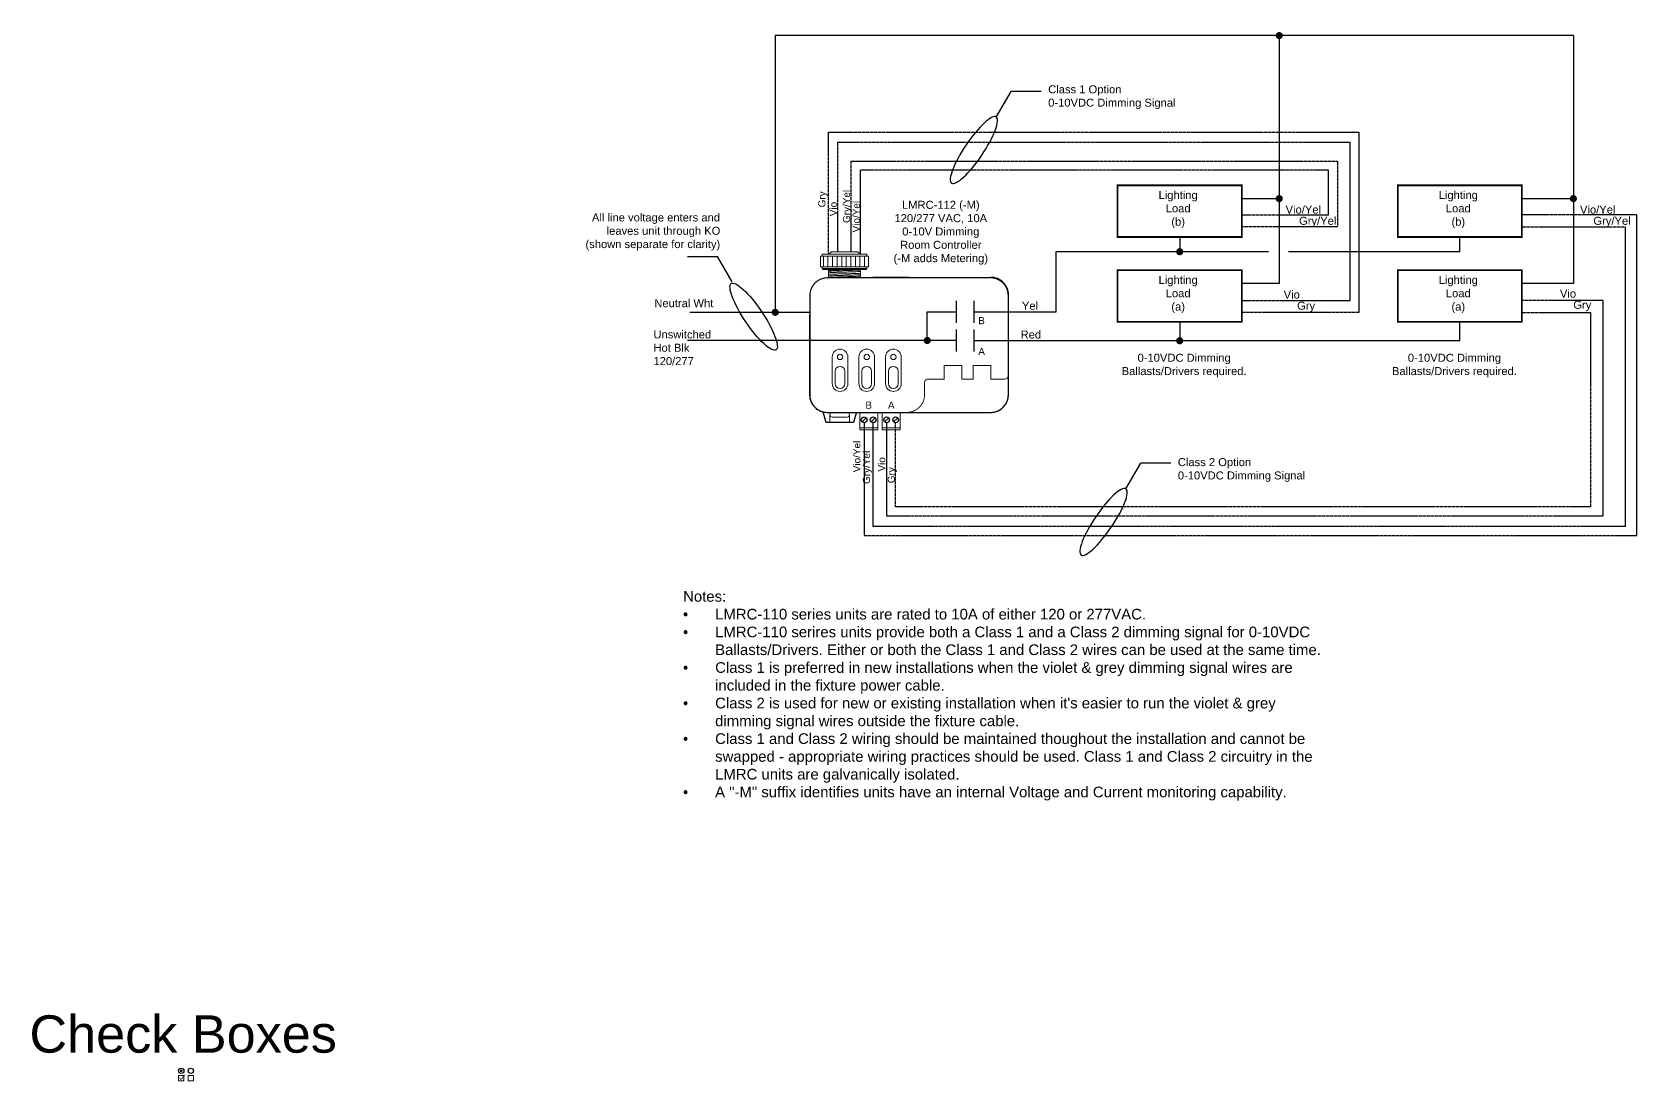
# Model space of a CAD drawing. Header units: inches. Extents: x 59 to 3361, y -1026 to 1732.
# Drawn here: x 2669.7 to 3120.7, y 741.6 to 1036.6 of the extents above; entities that cross this region are included whole.
import ezdxf

# ---------------------------------------------------------------- set-up
doc = ezdxf.new("R2010")
doc.units = ezdxf.units.IN
doc.header["$MEASUREMENT"] = 0
doc.linetypes.add('HIDDEN2', pattern=[0.1875, 0.125, -0.0625])
doc.layers.add('WS_LineVoltage', color=1, linetype='Continuous')
doc.layers.add('WS_LowVoltage', color=6, linetype='Continuous')
doc.styles.add('ARIAL', font='arial.ttf')

# ---------------------------------------------------------------- blocks, each defined once
blk = doc.blocks.new('*U219')
at = {"linetype": 'Continuous', "lineweight": 0, "flags": 128}
blk.add_lwpolyline([(-0.75, -0.75), (0.75, -0.75), (0.75, 0.75), (-0.75, 0.75)], close=True, dxfattribs=at)
at = {"lineweight": 0, "const_width": 0.2}
blk.add_lwpolyline([(-0.45, 0.15), (-0.07, -0.37), (1.17, 0.99)], dxfattribs=at)
blk = doc.blocks.new('*U117')
blk.add_circle((0, 0), 0.75)
blk = doc.blocks.new('*U220')
at = {"const_width": 0.375}
blk.add_lwpolyline([(-0.1875, 0, 1), (0.1875, 0, 1)], format="xyb", close=True, dxfattribs=at)
blk.add_circle((0, 0), 0.75)
blk = doc.blocks.new('*U118')
at = {"linetype": 'Continuous', "lineweight": 0, "flags": 128}
blk.add_lwpolyline([(-0.75, -0.75), (0.75, -0.75), (0.75, 0.75), (-0.75, 0.75)], close=True, dxfattribs=at)

msp = doc.modelspace()

# ---------------------------------------------------------------- linework, layer by layer
for p, q in [((3102.87, 1035.58), (2878.56, 1035.58)), ((2953.26, 1019.88), (2944.83, 1019.88)), ((2853.84, 973.49), (2862.27, 973.49)), ((2929.39, 960.99), (2929.39, 954.78)), ((2929.4, 960.99), (2929.4, 954.78)), ((2934.34, 960.99), (2934.34, 954.78)), ((2934.34, 960.99), (2934.34, 954.78)), ((2944.11, 934.6), (2944.11, 962.6)), ((2921.28, 957.88), (2929.39, 957.88)), ((2929.39, 952.93), (2929.39, 946.72)), ((2929.4, 952.93), (2929.4, 946.72)), ((2934.34, 952.93), (2934.34, 946.72)), ((2934.34, 952.93), (2934.34, 946.72)), ((2891.98, 929.5), (2892.73, 926.84)), ((2893.2, 929.6), (2915.52, 929.6)), ((2900.62, 926.84), (2901.38, 929.51)), ((2892.73, 926.84), (2900.62, 926.84)), ((2902.96, 926.94), (2904.1, 928.08)), ((2905.49, 926.94), (2906.63, 928.08)), ((2909.29, 926.94), (2910.43, 928.08)), ((2911.82, 926.94), (2912.96, 928.08)), ((2989.7, 915.29), (2981.26, 915.29))]:
    msp.add_line(p, q)
at = {"linetype": 'Continuous'}
for p, q in [((2940.67, 1012.68), (2944.83, 1019.88)), ((2866.43, 966.29), (2862.27, 973.49)), ((2977.11, 908.09), (2981.26, 915.29))]:
    msp.add_line(p, q, dxfattribs=at)
at = {"color": 7, "linetype": 'Continuous', "lineweight": 15}
for p, q in [((2894.22, 974.71), (2893.52, 974.08)), ((2894.27, 974.76), (2894.22, 974.71)), ((2894.27, 974.76), (2901.77, 974.76)), ((2901.82, 974.71), (2901.77, 974.76)), ((2902.52, 974.08), (2901.82, 974.71)), ((2891.27, 973.58), (2891.27, 970.58)), ((2891.27, 973.58), (2891.27, 970.58)), ((2891.27, 973.58), (2891.38, 973.58)), ((2891.27, 973.58), (2891.27, 973.58)), ((2891.27, 970.58), (2891.38, 970.58)), ((2891.27, 970.58), (2891.27, 970.58)), ((2891.38, 973.58), (2891.63, 973.58)), ((2891.63, 970.58), (2891.38, 970.58)), ((2891.63, 973.58), (2891.66, 973.58)), ((2891.66, 970.58), (2891.63, 970.58)), ((2891.66, 973.58), (2892.08, 973.58)), ((2891.66, 970.58), (2892.08, 970.58)), ((2891.73, 974.08), (2891.73, 973.58)), ((2904.31, 974.08), (2891.73, 974.08)), ((2891.73, 970.58), (2891.73, 970.08)), ((2891.73, 970.08), (2891.98, 969.83)), ((2891.73, 970.08), (2904.31, 970.08)), ((2904.06, 969.83), (2891.98, 969.83)), ((2892.08, 970.58), (2892.08, 973.58)), ((2892.08, 973.58), (2892.51, 973.58)), ((2892.51, 970.58), (2892.08, 970.58)), ((2892.51, 973.58), (2892.56, 973.58)), ((2892.56, 970.58), (2892.51, 970.58)), ((2892.56, 973.58), (2892.67, 973.58)), ((2892.67, 970.58), (2892.56, 970.58)), ((2892.67, 973.58), (2893.37, 973.58)), ((2892.67, 970.58), (2893.37, 970.58)), ((2893.37, 970.58), (2893.37, 973.58)), ((2893.37, 973.58), (2893.85, 973.58)), ((2893.85, 970.58), (2893.37, 970.58)), ((2893.52, 969.83), (2893.52, 969.59)), ((2893.85, 973.58), (2893.98, 973.58)), ((2893.98, 970.58), (2893.85, 970.58)), ((2893.98, 973.58), (2894.2, 973.58)), ((2894.2, 970.58), (2893.98, 970.58)), ((2894.2, 973.58), (2895.11, 973.58)), ((2894.2, 970.58), (2895.11, 970.58)), ((2894.65, 970.58), (2894.65, 973.58)), ((2895.11, 973.58), (2895.61, 973.58)), ((2895.61, 970.58), (2895.11, 970.58)), ((2895.61, 973.58), (2895.76, 973.58)), ((2895.76, 970.58), (2895.61, 970.58)), ((2895.76, 973.58), (2896.1, 973.58)), ((2896.1, 970.58), (2895.76, 970.58)), ((2895.94, 970.58), (2895.94, 973.58)), ((2896.1, 973.58), (2897.13, 973.58)), ((2896.1, 970.58), (2897.13, 970.58)), ((2897.13, 973.58), (2897.6, 973.58)), ((2897.6, 970.58), (2897.13, 970.58)), ((2897.22, 970.58), (2897.22, 973.58)), ((2897.6, 973.58), (2897.76, 973.58)), ((2897.76, 970.58), (2897.6, 970.58)), ((2897.76, 973.58), (2898.2, 973.58)), ((2898.2, 970.58), (2897.76, 970.58)), ((2898.2, 973.58), (2899.24, 973.58)), ((2898.2, 970.58), (2899.24, 970.58)), ((2898.51, 970.58), (2898.51, 973.58)), ((2899.24, 973.58), (2899.62, 973.58)), ((2899.62, 970.58), (2899.24, 970.58)), ((2899.62, 973.58), (2899.78, 973.58)), ((2899.78, 970.58), (2899.62, 970.58)), ((2899.78, 973.58), (2900.27, 973.58)), ((2900.27, 970.58), (2899.78, 970.58)), ((2899.79, 970.58), (2899.79, 973.58)), ((2900.27, 973.58), (2901.24, 973.58)), ((2900.27, 970.58), (2901.24, 970.58)), ((2901.08, 970.58), (2901.08, 973.58)), ((2901.24, 973.58), (2901.5, 973.58)), ((2901.5, 970.58), (2901.24, 970.58)), ((2901.5, 973.58), (2901.64, 973.58)), ((2901.64, 970.58), (2901.5, 970.58)), ((2901.64, 973.58), (2902.13, 973.58)), ((2902.13, 970.58), (2901.64, 970.58)), ((2902.13, 973.58), (2902.91, 973.58)), ((2902.13, 970.58), (2902.91, 970.58)), ((2902.36, 973.58), (2903.58, 973.58)), ((2902.36, 970.58), (2902.36, 973.58)), ((2903.05, 970.58), (2902.91, 970.58)), ((2903.13, 970.58), (2903.05, 970.58)), ((2903.58, 970.58), (2903.13, 970.58)), ((2903.58, 973.58), (2904.11, 973.58)), ((2903.58, 970.58), (2904.11, 970.58)), ((2903.65, 970.58), (2903.65, 973.58)), ((2904.06, 969.83), (2904.31, 970.08)), ((2904.11, 973.58), (2904.16, 973.58)), ((2904.16, 970.58), (2904.11, 970.58)), ((2904.16, 973.58), (2904.49, 973.58)), ((2904.49, 970.58), (2904.16, 970.58)), ((2904.31, 973.58), (2904.31, 974.08)), ((2904.31, 970.08), (2904.31, 970.58)), ((2904.49, 973.58), (2904.71, 973.58)), ((2904.49, 970.58), (2904.71, 970.58)), ((2904.71, 973.58), (2904.71, 973.58)), ((2904.71, 973.58), (2904.77, 973.58)), ((2904.71, 970.58), (2904.71, 970.58)), ((2904.77, 970.58), (2904.71, 970.58)), ((2904.77, 970.58), (2904.77, 973.58)), ((2893.52, 969.33), (2893.52, 969.22)), ((2893.52, 968.87), (2893.52, 968.69)), ((2893.52, 968.42), (2893.52, 968.31)), ((2893.52, 967.97), (2893.52, 967.78)), ((2893.52, 967.78), (2893.52, 967.72)), ((2893.52, 967.5), (2893.52, 967.72)), ((2893.52, 967.49), (2893.52, 967.5)), ((2902.52, 969.52), (2902.52, 969.63)), ((2902.52, 969.07), (2902.52, 969.26)), ((2902.52, 968.62), (2902.52, 968.73)), ((2902.52, 968.17), (2902.52, 968.35)), ((2902.52, 968.08), (2902.52, 968.17)), ((2902.52, 968.08), (2902.52, 967.5)), ((2916.15, 967.59), (2905.94, 967.59)), ((2905.94, 967.59), (2916.15, 967.59)), ((2944.1, 948.59), (2944.1, 962.59)), ((2944.1, 948.59), (2944.1, 962.59)), ((2888.2, 948.59), (2888.2, 957.18)), ((2888.2, 948.59), (2888.2, 957.18)), ((2888.2, 948.59), (2888.2, 934.59)), ((2888.2, 948.59), (2888.2, 934.59)), ((2944.1, 948.59), (2944.1, 948.59)), ((2944.1, 948.59), (2944.1, 934.59)), ((2894.55, 945.19), (2894.55, 937.69)), ((2898.96, 937.69), (2898.96, 945.19)), ((2902.05, 945.19), (2902.05, 937.69)), ((2906.46, 937.69), (2906.46, 945.19)), ((2909.55, 945.19), (2909.55, 937.69)), ((2913.96, 937.69), (2913.96, 945.19)), ((2895.4, 937.69), (2895.4, 941.19)), ((2898.1, 941.19), (2898.1, 937.69)), ((2902.9, 937.69), (2902.9, 941.19)), ((2905.6, 941.19), (2905.6, 937.69)), ((2910.4, 937.69), (2910.4, 941.19)), ((2913.1, 941.19), (2913.1, 937.69)), ((2924.5, 938.97), (2921.27, 938.97)), ((2891.98, 929.5), (2892.52, 927.57)), ((2891.98, 929.5), (2892.52, 927.57)), ((2894.55, 929.6), (2898.75, 929.6)), ((2901.78, 929.59), (2902.28, 929.59)), ((2902.28, 929.59), (2902.28, 929.47)), ((2902.28, 929.59), (2916.15, 929.59)), ((2902.28, 925.43), (2902.28, 929.54)), ((2902.28, 929.47), (2902.28, 929.37)), ((2907.36, 929.47), (2907.36, 929.59)), ((2907.36, 925.28), (2907.36, 929.54)), ((2907.36, 929.37), (2907.36, 929.47)), ((2908.61, 929.59), (2913.69, 929.59)), ((2908.61, 929.59), (2908.61, 929.47)), ((2908.61, 925.43), (2908.61, 929.54)), ((2908.61, 929.47), (2908.61, 929.37)), ((2913.69, 929.47), (2913.69, 929.59)), ((2913.69, 925.43), (2913.69, 929.54)), ((2913.69, 929.37), (2913.69, 929.47)), ((2914.45, 929.59), (2916.15, 929.59)), ((2916.15, 929.6), (2916.15, 929.59)), ((2939.1, 929.59), (2916.15, 929.59)), ((2893.65, 926.84), (2893.48, 926.84)), ((2893.65, 926.84), (2899.65, 926.84)), ((2893.9, 926.84), (2893.9, 928.99)), ((2894.55, 928.3), (2898.75, 928.3)), ((2899.4, 928.99), (2899.4, 926.84)), ((2899.84, 926.84), (2899.65, 926.84)), ((2902.28, 927.74), (2902.28, 927.59)), ((2902.28, 925.43), (2902.28, 925.28)), ((2902.28, 925.28), (2907.36, 925.28)), ((2902.28, 925.28), (2902.28, 924.68)), ((2907.36, 924.68), (2902.28, 924.68)), ((2907.36, 927.59), (2907.36, 927.74)), ((2907.36, 925.28), (2907.36, 925.43)), ((2907.36, 924.68), (2907.36, 925.28)), ((2908.61, 927.74), (2908.61, 927.59)), ((2908.61, 925.43), (2908.61, 925.28)), ((2908.61, 925.28), (2913.69, 925.28)), ((2908.61, 925.28), (2908.61, 924.68)), ((2913.69, 924.68), (2908.61, 924.68)), ((2913.69, 927.59), (2913.69, 927.74)), ((2913.69, 925.28), (2913.69, 925.43)), ((2913.69, 924.68), (2913.69, 925.28))]:
    msp.add_line(p, q, dxfattribs=at)
at = {"linetype": 'Continuous', "const_width": 0.5}
for points in [[(2974.77, 978.93), (3009.66, 978.93), (3009.66, 993.47), (2974.77, 993.47)], [(3053.52, 978.93), (3088.4, 978.93), (3088.4, 993.47), (3053.52, 993.47)], [(3009.66, 955.05), (3009.66, 969.58), (2974.77, 969.58), (2974.77, 955.05)], [(3088.4, 955.05), (3088.4, 969.58), (3053.52, 969.58), (3053.52, 955.05)]]:
    msp.add_lwpolyline(points, close=True, dxfattribs=at)
for points, const_width in [([(2920.64, 967.48), (2939.01, 967.48, -0.414214), (2944.01, 962.48), (2944.01, 934.54, -0.414214), (2939.01, 929.54), (2893.29, 929.54, -0.414214), (2888.29, 934.54), (2888.29, 962.48, -0.414214), (2893.29, 967.48), (2920.64, 967.48)], 0.343), ([(2915.52, 929.6, 0.414214), (2920.52, 934.6), (2920.52, 937.97, -0.414214), (2921.52, 938.97), (2926, 938.97), (2926, 942.77), (2930.96, 942.77), (2930.96, 938.97), (2934.17, 938.97), (2934.17, 942.77), (2939.13, 942.77), (2939.13, 938.97), (2940.08, 938.97), (2940.08, 938.97), (2940.08, 938.97), (2940.08, 938.97), (2943.01, 938.97, 0.414214), (2944.01, 939.97), (2944.01, 942.96)], 0.25)]:
    msp.add_lwpolyline(points, format="xyb", dxfattribs=dict(const_width=const_width))
msp.add_lwpolyline([(2929.4, 949.83), (2921.28, 949.83), (2921.28, 957.88)])
at = {"const_width": 1}
msp.add_lwpolyline([(2920.78, 949.83, 1), (2921.78, 949.83, 1)], format="xyb", close=True, dxfattribs=at)
for centre in [(2903.53, 927.51), (2906.06, 927.51), (2909.86, 927.51), (2912.39, 927.51)]:
    msp.add_circle(centre, 0.807)
at = {"color": 7, "linetype": 'Continuous', "lineweight": 15}
for centre, radius, start, end in [((2894.43, 989.8), 22.32, 267.6512, 269.9793), ((2896.75, 945.19), 2.2, 0, 180), ((2904.25, 945.19), 2.2, 0, 180), ((2911.75, 945.19), 2.2, 0, 180), ((2896.75, 945.19), 0.749, 0.2642, 180.2642), ((2896.75, 945.19), 0.749, 180.2642, 0.2642), ((2904.25, 945.19), 0.749, 0, 180), ((2904.25, 945.19), 0.749, 180, 0), ((2911.75, 945.19), 0.749, 0, 180), ((2911.75, 945.19), 0.749, 180, 0), ((2896.75, 941.19), 1.35, 0, 180), ((2904.25, 941.19), 1.35, 0, 180), ((2911.75, 941.19), 1.35, 0, 180), ((2896.75, 937.69), 2.2, 180, 0), ((2896.75, 937.69), 1.35, 180, 0), ((2904.25, 937.69), 2.2, 180, 0), ((2904.25, 937.69), 1.35, 180, 0), ((2911.75, 937.69), 2.2, 180, 0), ((2911.75, 937.69), 1.35, 180, 0), ((2894.55, 928.95), 0.65, 90, 180), ((2898.75, 928.95), 0.65, 0, 90), ((2894.55, 928.95), 0.65, 180, 270), ((2898.75, 928.95), 0.65, 270, 0)]:
    msp.add_arc(centre, radius, start, end, dxfattribs=at)
for centre, start, end in [((2939.11, 962.6), 359.9948, 90), ((2893.2, 934.6), 179.9948, 270), ((2939.11, 934.6), 270, 359.9948)]:
    msp.add_arc(centre, 5, start, end)
at = {"extrusion": (0, 0, -1)}
for centre in [(2934.39, 1003.38), (2970.82, 898.79)]:
    msp.add_ellipse(centre, major_axis=(6.29, 9.3), ratio=0.234282, dxfattribs=at)
msp.add_ellipse((2872.48, 956.52), major_axis=(-6.29, 9.3), ratio=0.234282)
at = {"color": 7, "linetype": 'Continuous', "lineweight": 15}
msp.add_ellipse((2898.02, 967.51), major_axis=(5.15, 0), ratio=0.009913, start_param=3.940196, end_param=5.775428, dxfattribs=at)
for points, knots in [([(2893.52, 969.78), (2893.64, 969.79), (2893.81, 969.81), (2894.19, 969.83), (2894.31, 969.83)], [0, 0, 0, 0, 0.701998, 1, 1, 1, 1]), ([(2899.57, 969.83), (2899.45, 969.83), (2898.97, 969.81), (2898.01, 969.78), (2896.81, 969.75), (2895.68, 969.71), (2894.7, 969.67), (2893.91, 969.63), (2893.65, 969.61), (2893.52, 969.59)], [0, 0, 0, 0, 0.048942, 0.204943, 0.360944, 0.515709, 0.672354, 0.835119, 1, 1, 1, 1]), ([(2902.52, 969.63), (2902.52, 969.66), (2902.52, 969.74), (2902.52, 969.8), (2902.52, 969.83)], [0, 0, 0, 0, 0.409741, 1, 1, 1, 1]), ([(2902.52, 969.63), (2902.25, 969.62), (2901.74, 969.6), (2900.62, 969.56), (2899.37, 969.52), (2898.02, 969.48), (2896.67, 969.44), (2895.42, 969.41), (2894.3, 969.37), (2893.78, 969.34), (2893.52, 969.33)], [0, 0, 0, 0, 0.130061, 0.25404, 0.376531, 0.5, 0.623469, 0.74596, 0.869939, 1, 1, 1, 1]), ([(2893.52, 969.59), (2893.52, 969.57), (2893.52, 969.52), (2893.52, 969.43), (2893.52, 969.36), (2893.52, 969.33)], [0, 0, 0, 0, 0.431166, 0.715358, 1, 1, 1, 1]), ([(2893.52, 968.87), (2893.65, 968.89), (2893.91, 968.91), (2894.7, 968.95), (2895.68, 968.99), (2896.81, 969.03), (2898.02, 969.06), (2899.23, 969.1), (2900.36, 969.14), (2901.34, 969.18), (2902.12, 969.22), (2902.39, 969.24), (2902.52, 969.26)], [0, 0, 0, 0, 0.1036915, 0.2060517, 0.304564, 0.4018933, 0.5, 0.5981067, 0.695436, 0.7939483, 0.8963085, 1, 1, 1, 1]), ([(2893.52, 969.22), (2893.52, 969.18), (2893.52, 969.1), (2893.52, 968.98), (2893.52, 968.91), (2893.52, 968.87)], [0, 0, 0, 0, 0.219506, 0.609202, 1, 1, 1, 1]), ([(2902.52, 968.73), (2902.25, 968.72), (2901.74, 968.69), (2900.62, 968.65), (2899.37, 968.61), (2898.02, 968.58), (2896.67, 968.54), (2895.42, 968.5), (2894.3, 968.46), (2893.78, 968.44), (2893.52, 968.42)], [0, 0, 0, 0, 0.130061, 0.25404, 0.376531, 0.5, 0.623469, 0.74596, 0.869939, 1, 1, 1, 1]), ([(2893.52, 968.69), (2893.52, 968.66), (2893.52, 968.62), (2893.52, 968.52), (2893.52, 968.46), (2893.52, 968.42)], [0, 0, 0, 0, 0.431166, 0.715358, 1, 1, 1, 1]), ([(2893.52, 967.97), (2893.65, 967.98), (2893.91, 968.01), (2894.7, 968.05), (2895.68, 968.09), (2896.81, 968.12), (2898.02, 968.16), (2899.23, 968.2), (2900.36, 968.23), (2901.34, 968.27), (2902.12, 968.31), (2902.39, 968.34), (2902.52, 968.35)], [0, 0, 0, 0, 0.1036915, 0.2060517, 0.304564, 0.4018933, 0.5, 0.5981067, 0.695436, 0.7939483, 0.8963085, 1, 1, 1, 1]), ([(2893.52, 968.31), (2893.52, 968.28), (2893.52, 968.19), (2893.52, 968.07), (2893.52, 968), (2893.52, 967.97)], [0, 0, 0, 0, 0.219506, 0.609202, 1, 1, 1, 1]), ([(2893.52, 967.56), (2893.65, 967.58), (2893.91, 967.6), (2894.7, 967.64), (2895.68, 967.68), (2896.81, 967.72), (2898.02, 967.76), (2899.23, 967.79), (2900.36, 967.83), (2901.34, 967.87), (2902.12, 967.91), (2902.39, 967.94), (2902.52, 967.95)], [0, 0, 0, 0, 0.1036915, 0.2060517, 0.304564, 0.4018933, 0.5, 0.5981067, 0.695436, 0.7939483, 0.8963085, 1, 1, 1, 1]), ([(2902.52, 969.26), (2902.52, 969.29), (2902.52, 969.33), (2902.52, 969.42), (2902.52, 969.49), (2902.52, 969.52)], [0, 0, 0, 0, 0.466804, 0.700064, 1, 1, 1, 1]), ([(2902.52, 968.73), (2902.52, 968.76), (2902.52, 968.84), (2902.52, 968.97), (2902.52, 969.04), (2902.52, 969.07)], [0, 0, 0, 0, 0.213079, 0.605976, 1, 1, 1, 1]), ([(2902.52, 968.35), (2902.52, 968.38), (2902.52, 968.42), (2902.52, 968.52), (2902.52, 968.58), (2902.52, 968.62)], [0, 0, 0, 0, 0.466804, 0.700064, 1, 1, 1, 1]), ([(2888.2, 934.59), (2888.22, 934.26), (2888.26, 933.61), (2888.56, 932.66), (2889.02, 931.79), (2889.65, 931.03), (2890.41, 930.41), (2891.1, 930.03), (2891.53, 929.88), (2891.65, 929.84)], [0, 0, 0, 0, 0.156437, 0.312867, 0.469297, 0.625729, 0.782162, 0.93859, 1, 1, 1, 1]), ([(2888.2, 934.59), (2888.22, 934.28), (2888.26, 933.64), (2888.54, 932.7), (2889.01, 931.81), (2889.65, 931.02), (2890.44, 930.38), (2891.14, 930.02), (2891.55, 929.87), (2891.65, 929.84)], [0, 0, 0, 0, 0.149474, 0.30496, 0.465206, 0.627678, 0.789865, 0.949286, 1, 1, 1, 1]), ([(2944.1, 934.59), (2944.09, 934.26), (2944.05, 933.61), (2943.75, 932.66), (2943.29, 931.79), (2942.66, 931.03), (2941.9, 930.41), (2941.03, 929.94), (2940.09, 929.65), (2939.43, 929.61), (2939.1, 929.59)], [0, 0, 0, 0, 0.125004, 0.250002, 0.375, 0.5, 0.625, 0.749997, 0.874991, 1, 1, 1, 1]), ([(2891.98, 929.5), (2891.96, 929.55), (2891.92, 929.65), (2891.8, 929.77), (2891.7, 929.82), (2891.65, 929.84)], [0, 0, 0, 0, 0.343054, 0.686118, 1, 1, 1, 1]), ([(2901.52, 929.52), (2901.47, 929.48), (2901.38, 929.42), (2901.32, 929.3), (2901.3, 929.24), (2901.3, 929.23)], [0, 0, 0, 0, 0.457045, 0.914082, 1, 1, 1, 1]), ([(2901.51, 929.51), (2901.55, 929.53), (2901.64, 929.58), (2901.73, 929.59), (2901.78, 929.59)], [0, 0, 0, 0, 0.530424, 1, 1, 1, 1])]:
    msp.add_open_spline(points, degree=3, knots=knots, dxfattribs=at)
at = {"layer": 'WS_LineVoltage'}
for p, q in [((3102.87, 1035.58), (2878.56, 1035.58)), ((2878.56, 1035.58), (2878.56, 957.74)), ((3009.66, 989.73), (3020.21, 989.73)), ((3088.4, 989.73), (3102.87, 989.73)), ((2992.22, 978.93), (2992.22, 974.8)), ((3070.96, 974.8), (3070.96, 978.93)), ((2992.22, 955.05), (2992.22, 949.76)), ((3070.96, 949.76), (3070.96, 955.05))]:
    msp.add_line(p, q, dxfattribs=at)
for points in [[(3020.21, 1035.58), (3020.21, 965.85), (3020.21, 965.85), (3009.66, 965.85)], [(3102.87, 1035.58), (3102.87, 965.85), (3102.87, 965.85), (3088.4, 965.85)], [(3017.21, 974.8), (2957.38, 974.8), (2957.38, 974.8), (2957.38, 957.82), (2934.34, 957.82)], [(3070.96, 974.8), (3022.78, 974.8)], [(2888.34, 957.74), (2854.56, 957.74)], [(2921.28, 949.83), (2853.92, 949.83)], [(3070.96, 949.76), (3070.96, 949.76), (3070.96, 949.76), (2934.34, 949.76)]]:
    msp.add_lwpolyline(points, dxfattribs=at)
at = {"layer": 'WS_LineVoltage', "const_width": 1}
for points in [[(3019.71, 1035.58, 1), (3020.71, 1035.58, 1)], [(3019.71, 989.73, 1), (3020.71, 989.73, 1)], [(3102.37, 989.73, 1), (3103.37, 989.73, 1)], [(2991.72, 974.8, 1), (2992.72, 974.8, 1)], [(2878.06, 957.74, 1), (2879.06, 957.74, 1)], [(2991.72, 949.76, 1), (2992.72, 949.76, 1)]]:
    msp.add_lwpolyline(points, format="xyb", close=True, dxfattribs=at)
at = {"layer": 'WS_LowVoltage', "linetype": 'HIDDEN2'}
for points in [[(2893.52, 974.08), (2893.52, 1008.4), (3042.62, 1008.4), (3042.62, 957.7), (3009.66, 957.7)], [(3009.66, 961.06), (3040.1, 961.06), (3040.1, 1005.56), (2896.04, 1005.56), (2896.04, 974.76)], [(2899.85, 974.76), (2899.85, 1000.25), (3036.58, 1000.25), (3036.58, 981.79), (3009.66, 981.79)], [(3009.66, 985.15), (3034.06, 985.15), (3034.06, 997.73), (2902.37, 997.73), (2902.37, 974.08)], [(2903.53, 926.7), (2903.53, 894.98), (3120.73, 894.98), (3120.73, 985.15), (3088.4, 985.15)], [(3088.4, 981.79), (3117.43, 981.79), (3117.43, 897.51), (2906.06, 897.51), (2906.06, 926.7)], [(2909.86, 926.7), (2909.86, 900.53), (2909.86, 900.53), (3111.23, 900.53), (3111.23, 961.06), (3088.4, 961.06)], [(3088.4, 957.7), (3107.72, 957.7), (3107.72, 903.05), (2912.39, 903.07), (2912.39, 903.07), (2912.39, 926.7)]]:
    msp.add_lwpolyline(points, dxfattribs=at)

# ---------------------------------------------------------------- block references
for name, p in [('*U220', (2711.59, 744.41)), ('*U117', (2714.29, 744.41))]:
    msp.add_blockref(name, p)
at = {"lineweight": 0}
for name, p in [('*U219', (2711.53, 742.31)), ('*U118', (2714.29, 742.31))]:
    msp.add_blockref(name, p, dxfattribs=at)

# ---------------------------------------------------------------- texts
at = {"style": 'ARIAL'}
for s, insert, char_height, width, attachment_point in [('Class 1 Option\\P0-10VDC Dimming Signal', (2955.26, 1021.59), 2.2491, 35.8118, 1), ('LMRC-112 (-M)\\P120/277 VAC, 10A\\P0-10V Dimming\\PRoom Controller\\P(-M adds Metering)', (2925.08, 989.11), 2.25, 40.9705, 2), ('Lighting Load\\P(b)', (2991.79, 991.87), 2.25, 12.1071, 2), ('Lighting Load\\P(b)', (3070.53, 991.87), 2.25, 12.1071, 2), ('\\pi2.2648;All line voltage enters and \\P\\pi6.3979;leaves unit through KO \\P\\pi0.42997;(shown separate for clarity)', (2824.77, 985.56), 2.2491, 38.0188, 1), ('Lighting Load\\P(a)', (2991.79, 967.99), 2.25, 12.1071, 2), ('Lighting Load\\P(a)', (3070.53, 967.99), 2.25, 12.1071, 2), ('0-10VDC Dimming\\PBallasts/Drivers required.', (2993.47, 946.1), 2.25, 40.9705, 2), ('0-10VDC Dimming\\PBallasts/Drivers required.', (3069.45, 946.1), 2.25, 40.9705, 2), ('Class 2 Option\\P0-10VDC Dimming Signal', (2991.7, 916.74), 2.2491, 36.1497, 1), ('Notes:\\P\\pi-9,l9,t9;{\\fSymbol|b0|i0|c2|p18;·^I}LMRC-110 series units are rated to 10A of either 120 or 277VAC.\\P{\\fSymbol|b0|i0|c2|p18;·^I}LMRC-110 serires units provide both a Class 1 and a Class 2 dimming signal for 0-10VDC Ballasts/Drivers. Either or both the Class 1 and Class 2 wires can be used at the same time.\\P{\\fSymbol|b0|i0|c2|p18;·^I}Class 1 is preferred in new installations when the violet & grey dimming signal wires are included in the fixture power cable.\\P{\\fSymbol|b0|i0|c2|p18;·^I}Class 2 is used for new or existing installation when it\'s easier to run the violet & grey dimming signal wires outside the fixture cable.\\P{\\fSymbol|b0|i0|c2|p18;·^I}Class 1 and Class 2 wiring should be maintained thoughout the installation and cannot be swapped - appropriate wiring practices should be used. Class 1 and Class 2 circuitry in the LMRC units are galvanically isolated.\\P{\\fSymbol|b0|i0|c2|p18;·^I}A "-M" suffix identifies units have an internal Voltage and Current monitoring capability.', (2852.65, 879.35), 3, 179.9531, 1)]:
    msp.add_mtext(s, dxfattribs=dict(at, insert=insert, char_height=char_height, width=width, attachment_point=attachment_point))
at = {"linetype": 'Continuous', "char_height": 1.999, "rotation": 90, "style": 'ARIAL'}
for s, insert, width, attachment_point in [('Gry', (2891.95, 991.77), 4.4943, 6), ('Vio', (2894.88, 988.82), 3.9529, 6), ('Gry/Yel', (2898.87, 992.2), 4.4943, 6), ('Vio/Yel', (2901.34, 989.08), 3.9529, 6), ('Vio/Yel', (2901.49, 912.77), 3.9529, 4), ('Gry/Yel', (2904.48, 909.48), 9.135, 4), ('Vio', (2908.47, 912.97), 51.3211, 4), ('Gry', (2911.46, 909.68), 51.3211, 4)]:
    msp.add_mtext(s, dxfattribs=dict(at, insert=insert, width=width, attachment_point=attachment_point))
at = {"linetype": 'Continuous', "style": 'ARIAL'}
for s, insert, char_height, width, attachment_point in [('Vio/Yel', (3022, 986.62), 2.249, 4.4471, 4), ('Vio/Yel', (3104.74, 986.62), 2.249, 4.4471, 4), ('Gry/Yel', (3025.77, 983.15), 2.249, 5.0561, 4), ('Gry/Yel', (3108.5, 983.15), 2.249, 5.0561, 4), ('Neutral Wht', (2844.56, 960.3), 2.2491, 37.2941, 4), ('Yel', (2947.87, 959.58), 2.249, 4.3427, 4), ('Vio', (3021.45, 962.73), 2.249, 4.4471, 4), ('Gry', (3025.22, 959.26), 2.249, 5.0561, 4), ('Vio', (3099.1, 963), 2.249, 4.4471, 4), ('Gry', (3102.86, 959.53), 2.249, 5.0561, 4), ('B', (2936.51, 955.41), 2, 4.4943, 5), ('Unswitched\\PHot Blk\\P120/277', (2844.31, 947.77), 2.249, 27.7077, 4), ('Red', (2947.51, 951.48), 2.249, 5.5593, 4), ('A', (2936.55, 946.76), 2, 4.4943, 5), ('B', (2904.82, 931.63), 2, 4.4943, 5), ('A', (2911.15, 931.63), 2, 4.4943, 5)]:
    msp.add_mtext(s, dxfattribs=dict(at, insert=insert, char_height=char_height, width=width, attachment_point=attachment_point))
at = {"insert": (2712.13, 749.36), "char_height": 10.5, "attachment_point": 8, "style": 'ARIAL'}
msp.add_mtext_dynamic_manual_height_columns('Check Boxes', width=99.4261, gutter_width=70, heights=[0], dxfattribs=at)

doc.saveas('drawing.dxf')
